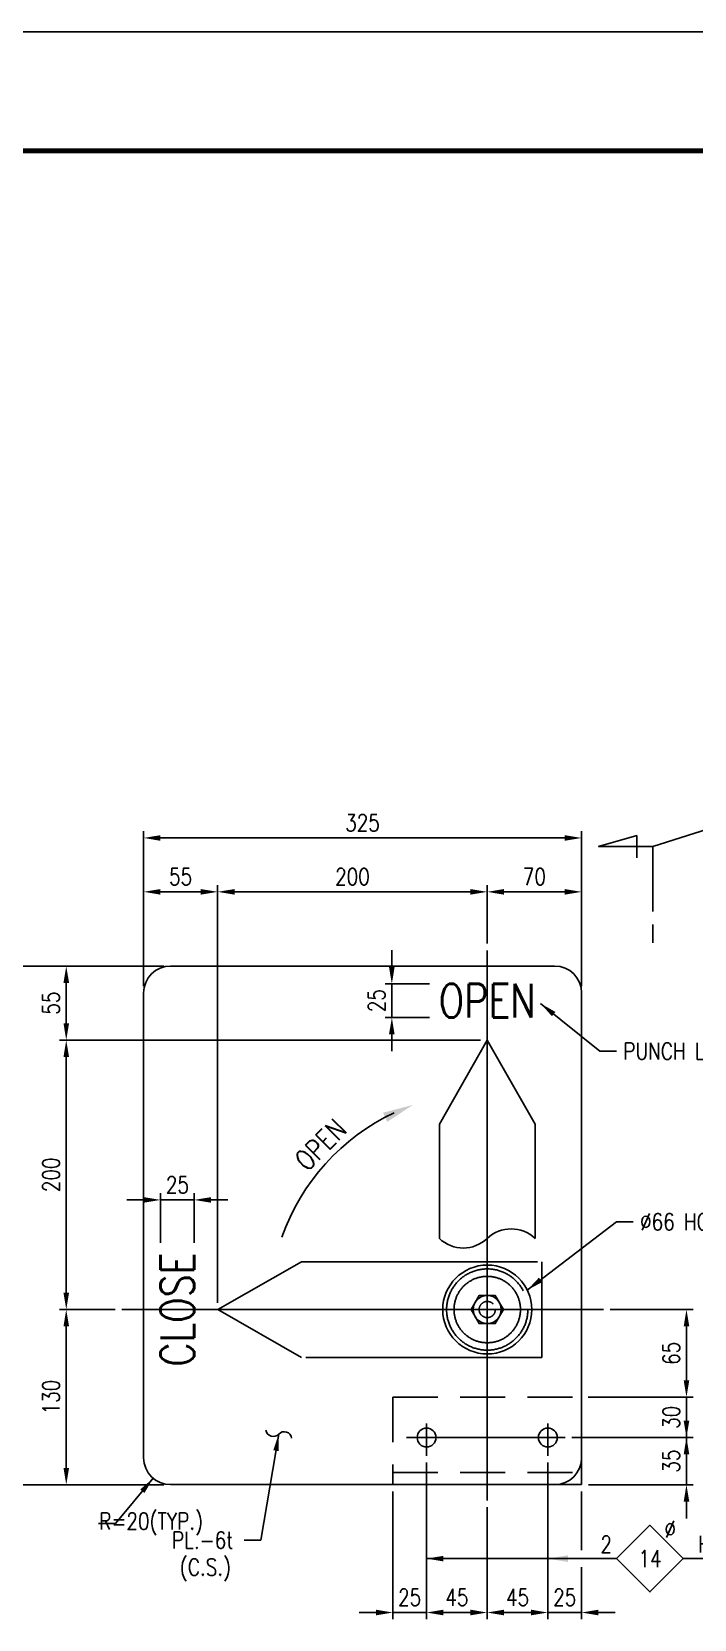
# Model space of a CAD drawing. Header units: millimetres. Extents: x 0 to 134087, y -49114 to 20834.
# Drawn here: x 89373 to 90356, y -26188 to -23831 of the extents above; entities that cross this region are included whole.
import ezdxf
from ezdxf.enums import TextEntityAlignment as Align

# ---------------------------------------------------------------- set-up
doc = ezdxf.new("R2010")
doc.units = ezdxf.units.MM
doc.header["$LTSCALE"] = 35
for name, pattern in [('DASHED2', [9.525, 6.35, -3.175]), ('JNK-CENTER', [34, 30, -1.5, 1, -1.5]), ('JNK-PHANTOM', [15, 10, -1, 1, -1, 1, -1])]:
    doc.linetypes.add(name, pattern=pattern)
for name, color, linetype in [('CEN-R', 1, 'JNK-CENTER'), ('CON-C', 4, 'Continuous'), ('CON-G', 3, 'Continuous'), ('CON-W', 7, 'Continuous'), ('CON-Y', 2, 'Continuous'), ('Dim-W', 7, 'Continuous'), ('HIDDEN2', 1, 'DASHED2'), ('PHA-W', 7, 'JNK-PHANTOM'), ('STL-OBJT', 7, 'Continuous'), ('TXTT-C', 4, 'Continuous')]:
    doc.layers.add(name, color=color, linetype=linetype)
doc.styles.add('SIMPLEX', font='simplex.shx', dxfattribs={"width": 0.8})
doc.dimstyles.new('DIM10x2', dxfattribs={"dimscale": 10, "dimtxt": 2.5, "dimasz": 2.5, "dimexe": 1, "dimexo": 1, "dimgap": 1, "dimtad": 1, "dimdec": 0, "dimlfac": 0.5, "dimdsep": 46, "dimtxsty": 'SIMPLEX', "dimcen": 0, "dimclrd": 256, "dimclre": 256, "dimclrt": 2, "dimadec": 1, "dimazin": 2, "dimtfac": 1, "dimtdec": 0, "dimtix": 1, "dimtmove": 2, "dimatfit": 3, "dimfxl": 1, "dimarcsym": 1})

# ---------------------------------------------------------------- blocks, each defined once
blk = doc.blocks.new('TITLE')
at = {"color": 7}
blk.add_line((841, 594.85), (0, 594.85), dxfattribs=at)
at = {"color": 7, "const_width": 0.707}
blk.add_lwpolyline([(823.32, 577.17), (27.94, 577.17)], dxfattribs=at)
blk = doc.blocks.new('*D1699')
at = {"layer": 'CON-W', "lineweight": -2, "transparency": 16777216}
for p, q in [((89959, -25955.1), (89959, -26187.6)), ((90049, -26021), (90049, -26187.6)), ((89984, -26177.6), (90024, -26177.6))]:
    blk.add_line(p, q, dxfattribs=at)
at = {"layer": 'CON-W', "transparency": 16777216}
for points in [[(89984, -26173.4), (89984, -26181.8), (89959, -26177.6)], [(90024, -26173.4), (90024, -26181.8), (90049, -26177.6)]]:
    blk.add_solid(points, dxfattribs=at)
at = {"layer": 'DEFPOINTS', "color": 0, "transparency": 16777216}
for p in [(89959, -25945.1), (90049, -26011), (90049, -26177.6)]:
    blk.add_point(p, dxfattribs=at)
at = {"layer": 'CON-W', "color": 2, "transparency": 16777216, "insert": (90004, -26155.1), "char_height": 25, "attachment_point": 5, "style": 'SIMPLEX'}
blk.add_mtext('45', dxfattribs=at)
blk = doc.blocks.new('*D1700')
at = {"layer": 'CON-W', "lineweight": -2, "transparency": 16777216}
for p, q in [((90139, -25955.1), (90139, -26187.6)), ((90049, -26021), (90049, -26187.6)), ((90074, -26177.6), (90114, -26177.6))]:
    blk.add_line(p, q, dxfattribs=at)
at = {"layer": 'CON-W', "transparency": 16777216}
for points in [[(90074, -26173.4), (90074, -26181.8), (90049, -26177.6)], [(90114, -26173.4), (90114, -26181.8), (90139, -26177.6)]]:
    blk.add_solid(points, dxfattribs=at)
at = {"layer": 'DEFPOINTS', "color": 0, "transparency": 16777216}
for p in [(90139, -25945.1), (90049, -26011), (90139, -26177.6)]:
    blk.add_point(p, dxfattribs=at)
at = {"layer": 'CON-W', "color": 2, "transparency": 16777216, "insert": (90094, -26155.1), "char_height": 25, "attachment_point": 5, "style": 'SIMPLEX'}
blk.add_mtext('45', dxfattribs=at)
blk = doc.blocks.new('*D1701')
at = {"layer": 'CON-W', "lineweight": -2, "transparency": 16777216}
for p, q in [((89959, -25965.1), (89959, -26187.6)), ((89908.9, -25997.8), (89908.9, -26187.6)), ((89883.9, -26177.6), (89858.9, -26177.6)), ((89908.9, -26177.6), (89959, -26177.6)), ((89984, -26177.6), (90009, -26177.6))]:
    blk.add_line(p, q, dxfattribs=at)
at = {"layer": 'CON-W', "transparency": 16777216}
for points in [[(89883.9, -26173.4), (89883.9, -26181.8), (89908.9, -26177.6)], [(89984, -26173.4), (89984, -26181.8), (89959, -26177.6)]]:
    blk.add_solid(points, dxfattribs=at)
at = {"layer": 'DEFPOINTS', "color": 0, "transparency": 16777216}
for p in [(89959, -25955.1), (89908.9, -25987.8), (89959, -26177.6)]:
    blk.add_point(p, dxfattribs=at)
at = {"layer": 'CON-W', "color": 2, "transparency": 16777216, "insert": (89933.9, -26155.1), "char_height": 25, "attachment_point": 5, "style": 'SIMPLEX'}
blk.add_mtext('25', dxfattribs=at)
blk = doc.blocks.new('*D1805')
at = {"layer": 'CON-W', "lineweight": -2, "transparency": 16777216}
for p, q in [((90139, -25955.1), (90139, -26085.1)), ((90189.1, -25997.8), (90189.1, -26085.1)), ((90139, -26110.1), (90139, -26187.6)), ((90189.1, -26110.1), (90189.1, -26187.6)), ((90114, -26177.6), (90089, -26177.6)), ((90139, -26177.6), (90189.1, -26177.6)), ((90214.1, -26177.6), (90239.1, -26177.6))]:
    blk.add_line(p, q, dxfattribs=at)
at = {"layer": 'CON-W', "transparency": 16777216}
for points in [[(90114, -26173.4), (90114, -26181.8), (90139, -26177.6)], [(90214.1, -26173.4), (90214.1, -26181.8), (90189.1, -26177.6)]]:
    blk.add_solid(points, dxfattribs=at)
at = {"layer": 'DEFPOINTS', "color": 0, "transparency": 16777216}
for p in [(90139, -25945.1), (90189.1, -25987.8), (90189.1, -26177.6)]:
    blk.add_point(p, dxfattribs=at)
at = {"layer": 'CON-W', "color": 2, "transparency": 16777216, "insert": (90164, -26155.1), "char_height": 25, "attachment_point": 5, "style": 'SIMPLEX'}
blk.add_mtext('25', dxfattribs=at)
blk = doc.blocks.new('*D1702')
at = {"layer": 'CON-W', "lineweight": -2, "transparency": 16777216}
for p, q in [((90344.7, -25832.8), (90344.7, -25807.8)), ((90199.1, -25857.8), (90354.7, -25857.8)), ((90344.7, -25857.8), (90344.7, -25917.8)), ((90174.7, -25917.8), (90354.7, -25917.8)), ((90344.7, -25942.8), (90344.7, -25967.8))]:
    blk.add_line(p, q, dxfattribs=at)
at = {"layer": 'CON-W', "transparency": 16777216}
for points in [[(90340.6, -25832.8), (90348.9, -25832.8), (90344.7, -25857.8)], [(90340.6, -25942.8), (90348.9, -25942.8), (90344.7, -25917.8)]]:
    blk.add_solid(points, dxfattribs=at)
at = {"layer": 'DEFPOINTS', "color": 0, "transparency": 16777216}
for p in [(90189.1, -25857.8), (90164.7, -25917.8), (90344.7, -25917.8)]:
    blk.add_point(p, dxfattribs=at)
at = {"layer": 'CON-W', "color": 2, "transparency": 16777216, "insert": (90322.2, -25887.8), "char_height": 25, "attachment_point": 5, "rotation": 90, "style": 'SIMPLEX'}
blk.add_mtext('30', dxfattribs=at)
blk = doc.blocks.new('*D1703')
at = {"layer": 'CON-W', "lineweight": -2, "transparency": 16777216}
for p, q in [((90344.7, -25892.8), (90344.7, -25867.8)), ((90174.7, -25917.8), (90354.7, -25917.8)), ((90344.7, -25917.8), (90344.7, -25987.8)), ((90199.1, -25987.8), (90354.7, -25987.8)), ((90344.7, -26012.8), (90344.7, -26037.8))]:
    blk.add_line(p, q, dxfattribs=at)
at = {"layer": 'CON-W', "transparency": 16777216}
for points in [[(90340.6, -25892.8), (90348.9, -25892.8), (90344.7, -25917.8)], [(90340.6, -26012.8), (90348.9, -26012.8), (90344.7, -25987.8)]]:
    blk.add_solid(points, dxfattribs=at)
at = {"layer": 'DEFPOINTS', "color": 0, "transparency": 16777216}
for p in [(90164.7, -25917.8), (90189.1, -25987.8), (90344.7, -25987.8)]:
    blk.add_point(p, dxfattribs=at)
at = {"layer": 'CON-W', "color": 2, "transparency": 16777216, "insert": (90322.2, -25952.8), "char_height": 25, "attachment_point": 5, "rotation": 90, "style": 'SIMPLEX'}
blk.add_mtext('35', dxfattribs=at)
blk = doc.blocks.new('*D1704')
at = {"layer": 'CON-W', "lineweight": -2, "transparency": 16777216}
for p, q in [((89569.1, -25217.8), (89334.3, -25217.8)), ((89344.3, -25962.8), (89344.3, -25242.8)), ((89569.1, -25987.8), (89334.3, -25987.8))]:
    blk.add_line(p, q, dxfattribs=at)
at = {"layer": 'CON-W', "transparency": 16777216}
for points in [[(89340.2, -25242.8), (89348.5, -25242.8), (89344.3, -25217.8)], [(89340.2, -25962.8), (89348.5, -25962.8), (89344.3, -25987.8)]]:
    blk.add_solid(points, dxfattribs=at)
at = {"layer": 'DEFPOINTS', "color": 0, "transparency": 16777216}
for p in [(89344.3, -25217.8), (89579.1, -25217.8), (89579.1, -25987.8)]:
    blk.add_point(p, dxfattribs=at)
at = {"layer": 'CON-W', "color": 2, "transparency": 16777216, "insert": (89321.8, -25602.8), "char_height": 25, "attachment_point": 5, "rotation": 90, "style": 'SIMPLEX'}
blk.add_mtext('385', dxfattribs=at)
blk = doc.blocks.new('*D1705')
at = {"layer": 'CON-W', "lineweight": -2, "transparency": 16777216}
for p, q in [((89496.9, -25727.8), (89414.3, -25727.8)), ((89424.3, -25962.8), (89424.3, -25752.8)), ((89569.1, -25987.8), (89414.3, -25987.8))]:
    blk.add_line(p, q, dxfattribs=at)
at = {"layer": 'CON-W', "transparency": 16777216}
for points in [[(89420.2, -25752.8), (89428.5, -25752.8), (89424.3, -25727.8)], [(89420.2, -25962.8), (89428.5, -25962.8), (89424.3, -25987.8)]]:
    blk.add_solid(points, dxfattribs=at)
at = {"layer": 'DEFPOINTS', "color": 0, "transparency": 16777216}
for p in [(89424.3, -25727.8), (89506.9, -25727.8), (89579.1, -25987.8)]:
    blk.add_point(p, dxfattribs=at)
at = {"layer": 'CON-W', "color": 2, "transparency": 16777216, "insert": (89401.8, -25857.8), "char_height": 25, "attachment_point": 5, "rotation": 90, "style": 'SIMPLEX'}
blk.add_mtext('130', dxfattribs=at)
blk = doc.blocks.new('*D1706')
at = {"layer": 'CON-W', "lineweight": -2, "transparency": 16777216}
for p, q in [((90039, -25327.8), (89414.3, -25327.8)), ((89424.3, -25702.8), (89424.3, -25352.8)), ((89496.9, -25727.8), (89414.3, -25727.8))]:
    blk.add_line(p, q, dxfattribs=at)
at = {"layer": 'CON-W', "transparency": 16777216}
for points in [[(89420.2, -25352.8), (89428.5, -25352.8), (89424.3, -25327.8)], [(89420.2, -25702.8), (89428.5, -25702.8), (89424.3, -25727.8)]]:
    blk.add_solid(points, dxfattribs=at)
at = {"layer": 'DEFPOINTS', "color": 0, "transparency": 16777216}
for p in [(89424.3, -25327.8), (90049, -25327.8), (89506.9, -25727.8)]:
    blk.add_point(p, dxfattribs=at)
at = {"layer": 'CON-W', "color": 2, "transparency": 16777216, "insert": (89401.8, -25527.8), "char_height": 25, "attachment_point": 5, "rotation": 90, "style": 'SIMPLEX'}
blk.add_mtext('200', dxfattribs=at)
blk = doc.blocks.new('*D1707')
at = {"layer": 'CON-W', "lineweight": -2, "transparency": 16777216}
for p, q in [((89569.1, -25217.8), (89414.3, -25217.8)), ((89424.3, -25302.8), (89424.3, -25242.8)), ((90039, -25327.8), (89414.3, -25327.8))]:
    blk.add_line(p, q, dxfattribs=at)
at = {"layer": 'CON-W', "transparency": 16777216}
for points in [[(89420.2, -25242.8), (89428.5, -25242.8), (89424.3, -25217.8)], [(89420.2, -25302.8), (89428.5, -25302.8), (89424.3, -25327.8)]]:
    blk.add_solid(points, dxfattribs=at)
at = {"layer": 'DEFPOINTS', "color": 0, "transparency": 16777216}
for p in [(89424.3, -25217.8), (89579.1, -25217.8), (90049, -25327.8)]:
    blk.add_point(p, dxfattribs=at)
at = {"layer": 'CON-W', "color": 2, "transparency": 16777216, "insert": (89401.8, -25272.8), "char_height": 25, "attachment_point": 5, "rotation": 90, "style": 'SIMPLEX'}
blk.add_mtext('55', dxfattribs=at)
blk = doc.blocks.new('*D1708')
at = {"layer": 'CON-W', "lineweight": -2, "transparency": 16777216}
for p, q in [((89539.1, -25247.8), (89539.1, -25017.6)), ((89564.1, -25027.6), (90164, -25027.6)), ((90189, -25247.8), (90189, -25017.6))]:
    blk.add_line(p, q, dxfattribs=at)
at = {"layer": 'CON-W', "transparency": 16777216}
for points in [[(89564.1, -25023.5), (89564.1, -25031.8), (89539.1, -25027.6)], [(90164, -25023.5), (90164, -25031.8), (90189, -25027.6)]]:
    blk.add_solid(points, dxfattribs=at)
at = {"layer": 'DEFPOINTS', "color": 0, "transparency": 16777216}
for p in [(90189, -25027.6), (89539.1, -25257.8), (90189, -25257.8)]:
    blk.add_point(p, dxfattribs=at)
at = {"layer": 'CON-W', "color": 2, "transparency": 16777216, "insert": (89864, -25005.1), "char_height": 25, "attachment_point": 5, "style": 'SIMPLEX'}
blk.add_mtext('325', dxfattribs=at)
blk = doc.blocks.new('*D1709')
at = {"layer": 'CON-W', "lineweight": -2, "transparency": 16777216}
for p, q in [((89539.1, -25247.8), (89539.1, -25097.6)), ((89649, -25717.8), (89649, -25097.6)), ((89564.1, -25107.6), (89624, -25107.6))]:
    blk.add_line(p, q, dxfattribs=at)
at = {"layer": 'CON-W', "transparency": 16777216}
for points in [[(89564.1, -25103.5), (89564.1, -25111.8), (89539.1, -25107.6)], [(89624, -25103.5), (89624, -25111.8), (89649, -25107.6)]]:
    blk.add_solid(points, dxfattribs=at)
at = {"layer": 'DEFPOINTS', "color": 0, "transparency": 16777216}
for p in [(89649, -25107.6), (89539.1, -25257.8), (89649, -25727.8)]:
    blk.add_point(p, dxfattribs=at)
at = {"layer": 'CON-W', "color": 2, "transparency": 16777216, "insert": (89594, -25085.1), "char_height": 25, "attachment_point": 5, "style": 'SIMPLEX'}
blk.add_mtext('55', dxfattribs=at)
blk = doc.blocks.new('*D1710')
at = {"layer": 'CON-W', "lineweight": -2, "transparency": 16777216}
for p, q in [((89649, -25717.8), (89649, -25097.6)), ((90049, -25184.3), (90049, -25097.6)), ((89674, -25107.6), (90024, -25107.6))]:
    blk.add_line(p, q, dxfattribs=at)
at = {"layer": 'CON-W', "transparency": 16777216}
for points in [[(89674, -25103.5), (89674, -25111.8), (89649, -25107.6)], [(90024, -25103.5), (90024, -25111.8), (90049, -25107.6)]]:
    blk.add_solid(points, dxfattribs=at)
at = {"layer": 'DEFPOINTS', "color": 0, "transparency": 16777216}
for p in [(90049, -25107.6), (90049, -25194.3), (89649, -25727.8)]:
    blk.add_point(p, dxfattribs=at)
at = {"layer": 'CON-W', "color": 2, "transparency": 16777216, "insert": (89849, -25085.1), "char_height": 25, "attachment_point": 5, "style": 'SIMPLEX'}
blk.add_mtext('200', dxfattribs=at)
blk = doc.blocks.new('*D1711')
at = {"layer": 'CON-W', "lineweight": -2, "transparency": 16777216}
for p, q in [((90049, -25184.3), (90049, -25097.6)), ((90189, -25247.8), (90189, -25097.6)), ((90074, -25107.6), (90164, -25107.6))]:
    blk.add_line(p, q, dxfattribs=at)
at = {"layer": 'CON-W', "transparency": 16777216}
for points in [[(90074, -25103.5), (90074, -25111.8), (90049, -25107.6)], [(90164, -25103.5), (90164, -25111.8), (90189, -25107.6)]]:
    blk.add_solid(points, dxfattribs=at)
at = {"layer": 'DEFPOINTS', "color": 0, "transparency": 16777216}
for p in [(90189, -25107.6), (90049, -25194.3), (90189, -25257.8)]:
    blk.add_point(p, dxfattribs=at)
at = {"layer": 'CON-W', "color": 2, "transparency": 16777216, "insert": (90119, -25085.1), "char_height": 25, "attachment_point": 5, "style": 'SIMPLEX'}
blk.add_mtext('70', dxfattribs=at)
blk = doc.blocks.new('*D1712')
at = {"layer": 'CON-W', "lineweight": -2, "transparency": 16777216}
for p, q in [((89539.3, -25565), (89514.3, -25565)), ((89564.3, -25628.5), (89564.3, -25555)), ((89564.3, -25565), (89614.2, -25565)), ((89614.2, -25628.5), (89614.2, -25555)), ((89639.2, -25565), (89664.2, -25565))]:
    blk.add_line(p, q, dxfattribs=at)
at = {"layer": 'CON-W', "transparency": 16777216}
for points in [[(89539.3, -25560.9), (89539.3, -25569.2), (89564.3, -25565)], [(89639.2, -25560.9), (89639.2, -25569.2), (89614.2, -25565)]]:
    blk.add_solid(points, dxfattribs=at)
at = {"layer": 'DEFPOINTS', "color": 0, "transparency": 16777216}
for p in [(89614.2, -25565), (89564.3, -25638.5), (89614.2, -25638.5)]:
    blk.add_point(p, dxfattribs=at)
at = {"layer": 'CON-W', "color": 2, "transparency": 16777216, "insert": (89589.3, -25542.5), "char_height": 25, "attachment_point": 5, "style": 'SIMPLEX'}
blk.add_mtext('25', dxfattribs=at)
blk = doc.blocks.new('BOLTHOLE')
at = {"layer": 'CON-W'}
blk.add_line((25.7, 0), (9.9, 0), dxfattribs=at)
blk.add_lwpolyline([(0, 0), (4.95, 4.95), (9.9, 0), (4.95, -4.95)], close=True, dxfattribs=at)
at = {"layer": 'CON-Y', "style": 'SIMPLEX', "width": 0.8}
for s, p in [('%%C', (8.81, 3.12)), ("HL's FOR", (24.37, 0.9))]:
    blk.add_text(s, height=2.5, dxfattribs=at).set_placement(p, align=Align.RIGHT)
blk.add_attdef('4', text='', height=2.5, dxfattribs=at).set_placement((-0.69, 0.87), align=Align.RIGHT)
blk.add_attdef('22', text='', height=2.5, dxfattribs=at).set_placement((4.95, 0), align=Align.MIDDLE_CENTER)
blk = doc.blocks.new('*D1713')
at = {"layer": 'CON-W', "lineweight": -2, "transparency": 16777216}
for p, q in [((90231.5, -25727.8), (90354.7, -25727.8)), ((90344.7, -25832.8), (90344.7, -25752.8)), ((90199, -25857.8), (90354.7, -25857.8))]:
    blk.add_line(p, q, dxfattribs=at)
at = {"layer": 'CON-W', "transparency": 16777216}
for points in [[(90340.6, -25752.8), (90348.9, -25752.8), (90344.7, -25727.8)], [(90340.6, -25832.8), (90348.9, -25832.8), (90344.7, -25857.8)]]:
    blk.add_solid(points, dxfattribs=at)
at = {"layer": 'DEFPOINTS', "color": 0, "transparency": 16777216}
for p in [(90221.5, -25727.8), (90344.7, -25727.8), (90189, -25857.8)]:
    blk.add_point(p, dxfattribs=at)
at = {"layer": 'CON-W', "color": 2, "transparency": 16777216, "insert": (90322.2, -25792.8), "char_height": 25, "attachment_point": 5, "rotation": 90, "style": 'SIMPLEX'}
blk.add_mtext('65', dxfattribs=at)
blk = doc.blocks.new('*D1714')
at = {"layer": 'CON-W', "lineweight": -2, "transparency": 16777216}
for p, q in [((89907.5, -25219.3), (89907.5, -25194.3)), ((89963.2, -25244.3), (89897.5, -25244.3)), ((89907.5, -25294.2), (89907.5, -25244.3)), ((89963.2, -25294.2), (89897.5, -25294.2)), ((89907.5, -25319.2), (89907.5, -25344.2))]:
    blk.add_line(p, q, dxfattribs=at)
at = {"layer": 'CON-W', "transparency": 16777216}
for points in [[(89903.3, -25219.3), (89911.6, -25219.3), (89907.5, -25244.3)], [(89903.3, -25319.2), (89911.6, -25319.2), (89907.5, -25294.2)]]:
    blk.add_solid(points, dxfattribs=at)
at = {"layer": 'DEFPOINTS', "color": 0, "transparency": 16777216}
for p in [(89907.5, -25244.3), (89973.2, -25244.3), (89973.2, -25294.2)]:
    blk.add_point(p, dxfattribs=at)
at = {"layer": 'CON-W', "color": 2, "transparency": 16777216, "insert": (89885, -25269.2), "char_height": 25, "attachment_point": 5, "rotation": 90, "style": 'SIMPLEX'}
blk.add_mtext('25', dxfattribs=at)
blk = doc.blocks.new('SECMARK2')
at = {"layer": 'TXTT-C'}
blk.add_line((0, 0), (-2.72, 0), dxfattribs=at)
blk.add_lwpolyline([(-4.67, 0), (-14.32, 0), (-14.32, 8.05), (-15.93, 2.38), (-12.63, 2.38)], dxfattribs=at)
at = {"layer": 'TXTT-C', "style": 'SIMPLEX', "width": 1.17}
blk.add_attdef('TAG', text='', height=3.5, dxfattribs=at).set_placement((-7.82, 1.36), align=Align.CENTER)

msp = doc.modelspace()

# ---------------------------------------------------------------- linework, layer by layer
at = {"layer": 'CEN-R'}
for p, q in [((90049.0543, -25194.5485), (90049.0543, -26011.2189)), ((89506.883, -25727.7752), (90221.493, -25727.7752)), ((89959.0543, -25897.068), (89959.0543, -25945.0759)), ((90139.0543, -25897.068), (90139.0543, -25945.0759)), ((89929.071, -25917.7752), (90164.8057, -25917.7752))]:
    msp.add_line(p, q, dxfattribs=at)
at = {"layer": 'CON-C'}
msp.add_line((90294.8338, -25040.2744), (90397.624, -25007.8071), dxfattribs=at)
at = {"layer": 'CON-G'}
for p, q in [((90189.1263, -25987.7752), (90189.0543, -25947.7752)), ((90149.0543, -25987.7752), (90189.1263, -25987.7752))]:
    msp.add_line(p, q, dxfattribs=at)
msp.add_lwpolyline([(90149.0543, -25987.7752), (89579.0543, -25987.7752, -0.414213562), (89539.0543, -25947.7752), (89539.0543, -25257.7752, -0.414213562), (89579.0543, -25217.7752), (90149.0543, -25217.7752, -0.414213562), (90189.0543, -25257.7752), (90189.0543, -25947.7752, -0.414213562)], format="xyb", close=True, dxfattribs=at)
msp.add_lwpolyline([(90073.0543, -25727.7752), (90061.0543, -25706.9906), (90037.0543, -25706.9906), (90025.0543, -25727.7752), (90037.0543, -25748.5598), (90061.0543, -25748.5598)], close=True, dxfattribs=at)
msp.add_lwpolyline([(89758.81, -25918.5566, 0.623345988), (89739.7005, -25912.6554, -0.623345988), (89720.5909, -25906.7541)], format="xyb", dxfattribs=at)
for centre, radius in [((90049.0543, -25727.7752), 66), ((90049.0543, -25727.7752), 20.7846), ((89959.0543, -25917.7752), 14), ((90139.0543, -25917.7752), 14)]:
    msp.add_circle(centre, radius, dxfattribs=at)
at = {"layer": 'CON-W'}
msp.add_line((90241.0515, -26097.594), (90207.7182, -26097.594), dxfattribs=at)
msp.add_lwpolyline([(89978.0543, -25622.2517, 0.4), (90049.0543, -25622.2517, -0.4), (90120.0543, -25622.2517, -0.4)], format="xyb", dxfattribs=at)
at = {"layer": 'HIDDEN2', "color": 2, "ltscale": 0.3}
for p, q in [((89908.9823, -25857.7752), (89908.9823, -25987.7752)), ((89908.9823, -25857.7752), (90189.1263, -25857.7752)), ((89908.9823, -25969.7752), (90189.1263, -25969.7752)), ((89908.9823, -25987.7752), (90149.0543, -25987.7752))]:
    msp.add_line(p, q, dxfattribs=at)
msp.add_circle((90049.0543, -25727.7752), 12, dxfattribs=at)
at = {"layer": 'PHA-W'}
msp.add_lwpolyline([(89978.0543, -25622.2517), (89978.0543, -25452.3271), (90049.0543, -25327.7752), (90120.0543, -25452.3271), (90120.0543, -25622.2517)], dxfattribs=at)
msp.add_lwpolyline([(89773.6062, -25656.7752), (90130.0543, -25656.7752), (90130.0543, -25798.7752), (89773.6062, -25798.7752), (89649.0543, -25727.7752)], close=True, dxfattribs=at)
for radius in [60.3, 49.3]:
    msp.add_circle((90049.0543, -25727.7752), radius, dxfattribs=at)
at = {"layer": 'STL-OBJT'}
for p, q in [((90216.0425, -25344.1982), (90241.0425, -25344.1982)), ((90240.8282, -25597.512), (90265.8282, -25597.512)), ((89497.4065, -26045.5518), (89472.4065, -26045.5518)), ((89713.3112, -26070.2138), (89688.3112, -26070.2138))]:
    msp.add_line(p, q, dxfattribs=at)
msp.add_arc((90049.0543, -25727.7752), 323.1661, 115.2945773, 160.5502017, dxfattribs=at)
for points in [[(89894.4972, -25435.4743), (89900.5904, -25449.1809), (89938.6638, -25424.048)], [(90168.9788, -26102.594), (90168.9788, -26092.594), (90138.9788, -26097.594)]]:
    msp.add_solid(points, dxfattribs=at)

# ---------------------------------------------------------------- block references
at = {"linetype": 'ByBlock', "xscale": 9.999999998999984, "yscale": 9.999999998999984, "zscale": 9.999999998999984}
msp.add_blockref('TITLE', (83449.9813, -29779.1804), dxfattribs=at)
at = {"layer": 'Dim-W', "xscale": -10, "yscale": 10, "zscale": 10, "rotation": 90}
msp.add_blockref('SECMARK2', (90294.8338, -25183.4411), dxfattribs=at)
at = {"layer": 'STL-OBJT', "xscale": 10, "yscale": 10, "zscale": 10}
msp.add_blockref('BOLTHOLE', (90241.0515, -26097.594), dxfattribs=at).add_auto_attribs({'4': '2', '22': '14'})

# ---------------------------------------------------------------- texts
at = {"layer": 'STL-OBJT', "color": 2, "style": 'SIMPLEX', "width": 0.8}
for s, p in [('PUNCH LETTERING', (90251.0425, -25356.6982)), ('∅66 HOLE', (90275.8282, -25610.012)), ('R=20(TYP.)', (89473.2641, -26054.4804)), ('PL.-6t', (89581.1683, -26082.7138)), ('(C.S.)', (89592.7763, -26122.7138))]:
    msp.add_text(s, height=25, dxfattribs=at).set_placement(p)
at = {"layer": 'STL-OBJT', "color": 2, "insert": (89801.7405, -25482.713), "char_height": 30, "attachment_point": 5, "rotation": 45.2620062, "style": 'SIMPLEX'}
msp.add_mtext('\\A1;OPEN', dxfattribs=at)
at = {"layer": 'TXTT-C', "style": 'SIMPLEX', "width": 0.8}
msp.add_text('OPEN', height=50, dxfattribs=at).set_placement((90049.0543, -25269.2402), align=Align.MIDDLE_CENTER)
msp.add_text('CLOSE', height=50, rotation=90, dxfattribs=at).set_placement((89589.2741, -25727.7752), align=Align.MIDDLE_CENTER)

# ---------------------------------------------------------------- dimensions: what is measured, and where the dimension line sits
at = {"layer": 'CON-W'}
for base, p1, p2, picture, middle in [((90188.9788, -25027.6201), (89539.0543, -25257.7752), (90188.9788, -25257.7752), '*D1708', (89864.0166, -25005.1201)), ((89648.9788, -25107.6201), (89539.0543, -25257.7752), (89648.9788, -25727.7752), '*D1709', (89594.0166, -25085.1201)), ((90048.9788, -25107.6201), (89648.9788, -25727.7752), (90048.9788, -25194.3315), '*D1710', (89848.9788, -25085.1201)), ((90188.9788, -25107.6201), (90048.9788, -25194.3315), (90188.9788, -25257.7752), '*D1711', (90118.9788, -25085.1201)), ((89614.2422, -25565.0364), (89564.306, -25638.5077), (89614.2422, -25638.5077), '*D1712', (89589.2741, -25542.5364)), ((90048.9788, -26177.594), (89958.9788, -25945.0759), (90048.9788, -26011.0019), '*D1699', (90003.9788, -26155.094)), ((90138.9788, -26177.594), (90048.9788, -26011.0019), (90138.9788, -25945.0759), '*D1700', (90093.9788, -26155.094)), ((90189.0508, -26177.594), (90138.9788, -25945.0759), (90189.0508, -25987.7752), '*D1805', (90164.0148, -26155.094)), ((89958.9788, -26177.594), (89908.9068, -25987.7752), (89958.9788, -25955.0759), '*D1701', (89933.9428, -26155.094))]:
    dim = msp.add_linear_dim(base=base, p1=p1, p2=p2, dimstyle='DIM10x2', dxfattribs=at)
    dim.commit()
    dim.dimension.update_dxf_attribs({"geometry": picture, "text_midpoint": middle})
for base, p1, p2, picture, middle in [((89907.4678, -25244.2721), (89973.2387, -25294.2083), (89973.2387, -25244.2721), '*D1714', (89884.9678, -25269.2402)), ((89344.3229, -25217.7752), (89579.0543, -25987.7752), (89579.0543, -25217.7752), '*D1704', (89321.8229, -25602.7752)), ((89424.3229, -25217.7752), (90048.9788, -25327.7752), (89579.0543, -25217.7752), '*D1707', (89401.8229, -25272.7752)), ((89424.3229, -25327.7752), (89506.883, -25727.7752), (90048.9788, -25327.7752), '*D1706', (89401.8229, -25527.7752)), ((89424.3229, -25727.7752), (89579.0543, -25987.7752), (89506.883, -25727.7752), '*D1705', (89401.8229, -25857.7752)), ((90344.7444, -25727.7752), (90188.9788, -25857.7752), (90221.493, -25727.7752), '*D1713', (90322.2444, -25792.7752)), ((90344.7444, -25917.7752), (90189.0508, -25857.7752), (90164.7302, -25917.7752), '*D1702', (90322.2444, -25887.7752)), ((90344.7444, -25987.7752), (90164.7302, -25917.7752), (90189.0508, -25987.7752), '*D1703', (90322.2444, -25952.7752))]:
    dim = msp.add_linear_dim(base=base, p1=p1, p2=p2, angle=90, dimstyle='DIM10x2', dxfattribs=at)
    dim.commit()
    dim.dimension.update_dxf_attribs({"geometry": picture, "text_midpoint": middle})

# ---------------------------------------------------------------- leaders
msp.add_leader([(89958.9788, -26097.594), (90207.7182, -26097.594)], dimstyle='DIM10x2', dxfattribs=at)
at = {"layer": 'STL-OBJT'}
for points in [[(90128.1713, -25273.41), (90216.0425, -25344.1982)], [(90108.4052, -25698.9054), (90240.8282, -25597.512)], [(89739.7005, -25912.6554), (89713.3112, -26070.2138)], [(89553.1973, -25978.2943), (89497.4065, -26045.5518)]]:
    msp.add_leader(points, dimstyle='DIM10x2', dxfattribs=at)

doc.saveas('drawing.dxf')
